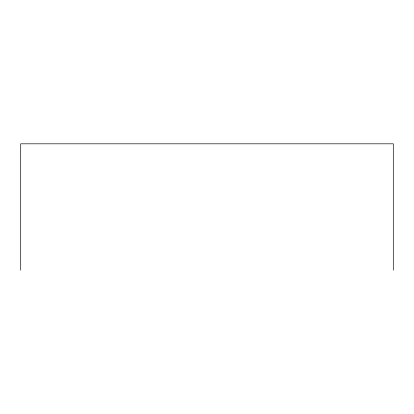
<?xml version="1.0" encoding="UTF-8"?>
<svg xmlns="http://www.w3.org/2000/svg" width="414" height="414" viewBox="0 0 414 414"><rect width="100%" height="100%" fill="white"/><g stroke="black" fill="none" stroke-linecap="round" stroke-linejoin="round"><path stroke-width="0.62" d="M393.3 270.187L393.3 143.813L20.7 143.813L20.7 270.187"/></g></svg>
